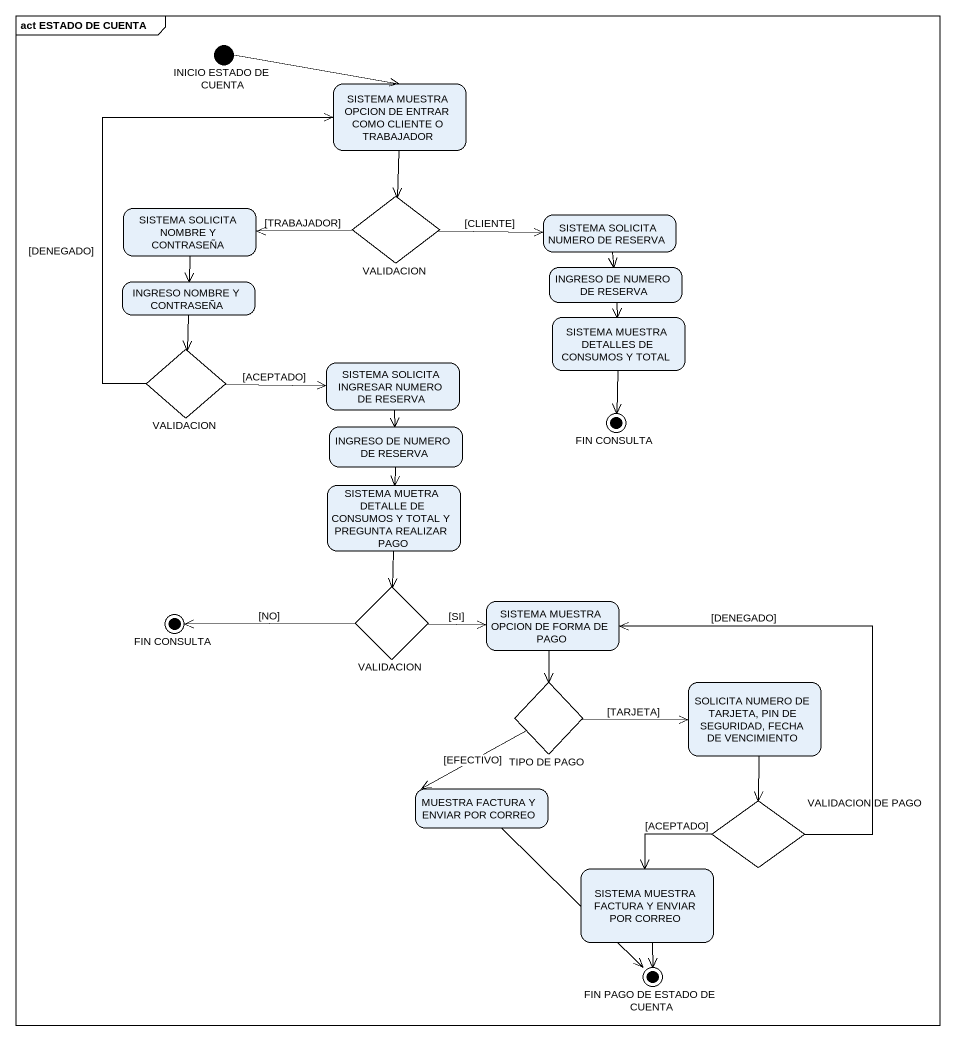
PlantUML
@startuml
mainframe act ESTADO DE CUENTA
hide empty description
state "INICIO ESTADO DE CUENTA" as INICIO_ESTADO_DE_CUENTA <<start>>
state "SISTEMA MUESTRA OPCION DE ENTRAR COMO CLIENTE O TRABAJADOR" as SISTEMA_MUESTRA_OPCION_DE
state VALIDACION <<choice>>
state "SISTEMA SOLICITA NOMBRE Y CONTRASEÑA" as SISTEMA_SOLICITA_NOMBRE_Y
state "SISTEMA SOLICITA NUMERO DE RESERVA" as SISTEMA_SOLICITA_NUMERO_DE
state "INGRESO NOMBRE Y CONTRASEÑA" as INGRESO_NOMBRE_Y_CONTRASEÑA
state "INGRESO DE NUMERO DE RESERVA" as INGRESO_DE_NUMERO_DE_RESERVA
state "SISTEMA MUESTRA DETALLES DE CONSUMOS Y TOTAL" as SISTEMA_MUESTRA_DETALLES_DE
state "VALIDACION" as VALIDACION_2 <<choice>>
state "SISTEMA SOLICITA INGRESAR NUMERO DE RESERVA" as SISTEMA_SOLICITA_INGRESAR
state "FIN CONSULTA" as FIN_CONSULTA <<end>>
state "INGRESO DE NUMERO DE RESERVA" as INGRESO_DE_NUMERO_DE_RESERVA_2
state "SISTEMA MUETRA DETALLE DE CONSUMOS Y TOTAL Y PREGUNTA REALIZAR PAGO" as SISTEMA_MUETRA_DETALLE_DE
state "VALIDACION" as VALIDACION_3 <<choice>>
state "FIN CONSULTA" as FIN_CONSULTA_2 <<end>>
state "SISTEMA MUESTRA OPCION DE FORMA DE PAGO" as SISTEMA_MUESTRA_OPCION_DE_2
state "TIPO DE PAGO" as TIPO_DE_PAGO <<choice>>
state "SOLICITA NUMERO DE TARJETA, PIN DE SEGURIDAD, FECHA DE VENCIMIENTO" as SOLICITA_NUMERO_DE_TARJETA
state "MUESTRA FACTURA Y ENVIAR POR CORREO" as MUESTRA_FACTURA_Y_ENVIAR
state "VALIDACION DE PAGO" as VALIDACION_DE_PAGO <<choice>>
state "SISTEMA MUESTRA FACTURA Y ENVIAR POR CORREO" as SISTEMA_MUESTRA_FACTURA_Y
state "FIN PAGO DE ESTADO DE CUENTA" as FIN_PAGO_DE_ESTADO_DE_CUENTA <<end>>
INICIO_ESTADO_DE_CUENTA -right-> SISTEMA_MUESTRA_OPCION_DE
SISTEMA_MUESTRA_OPCION_DE --> VALIDACION
VALIDACION -left-> SISTEMA_SOLICITA_NOMBRE_Y : [TRABAJADOR]
VALIDACION -right-> SISTEMA_SOLICITA_NUMERO_DE : [CLIENTE]
SISTEMA_SOLICITA_NOMBRE_Y --> INGRESO_NOMBRE_Y_CONTRASEÑA
SISTEMA_SOLICITA_NUMERO_DE --> INGRESO_DE_NUMERO_DE_RESERVA
INGRESO_NOMBRE_Y_CONTRASEÑA --> VALIDACION_2
INGRESO_DE_NUMERO_DE_RESERVA --> SISTEMA_MUESTRA_DETALLES_DE
SISTEMA_MUESTRA_DETALLES_DE --> FIN_CONSULTA
VALIDACION_2 -up-> SISTEMA_MUESTRA_OPCION_DE : [DENEGADO]
VALIDACION_2 -right-> SISTEMA_SOLICITA_INGRESAR : [ACEPTADO]
SISTEMA_SOLICITA_INGRESAR --> INGRESO_DE_NUMERO_DE_RESERVA_2
INGRESO_DE_NUMERO_DE_RESERVA_2 --> SISTEMA_MUETRA_DETALLE_DE
SISTEMA_MUETRA_DETALLE_DE --> VALIDACION_3
VALIDACION_3 -left-> FIN_CONSULTA_2 : [NO]
VALIDACION_3 -right-> SISTEMA_MUESTRA_OPCION_DE_2 : [SI]
SISTEMA_MUESTRA_OPCION_DE_2 --> TIPO_DE_PAGO
TIPO_DE_PAGO -right-> SOLICITA_NUMERO_DE_TARJETA : [TARJETA]
TIPO_DE_PAGO --> MUESTRA_FACTURA_Y_ENVIAR : [EFECTIVO]
SOLICITA_NUMERO_DE_TARJETA --> VALIDACION_DE_PAGO
MUESTRA_FACTURA_Y_ENVIAR --> FIN_PAGO_DE_ESTADO_DE_CUENTA
VALIDACION_DE_PAGO -up-> SISTEMA_MUESTRA_OPCION_DE_2 : [DENEGADO]
VALIDACION_DE_PAGO --> SISTEMA_MUESTRA_FACTURA_Y : [ACEPTADO]
SISTEMA_MUESTRA_FACTURA_Y --> FIN_PAGO_DE_ESTADO_DE_CUENTA
@enduml
